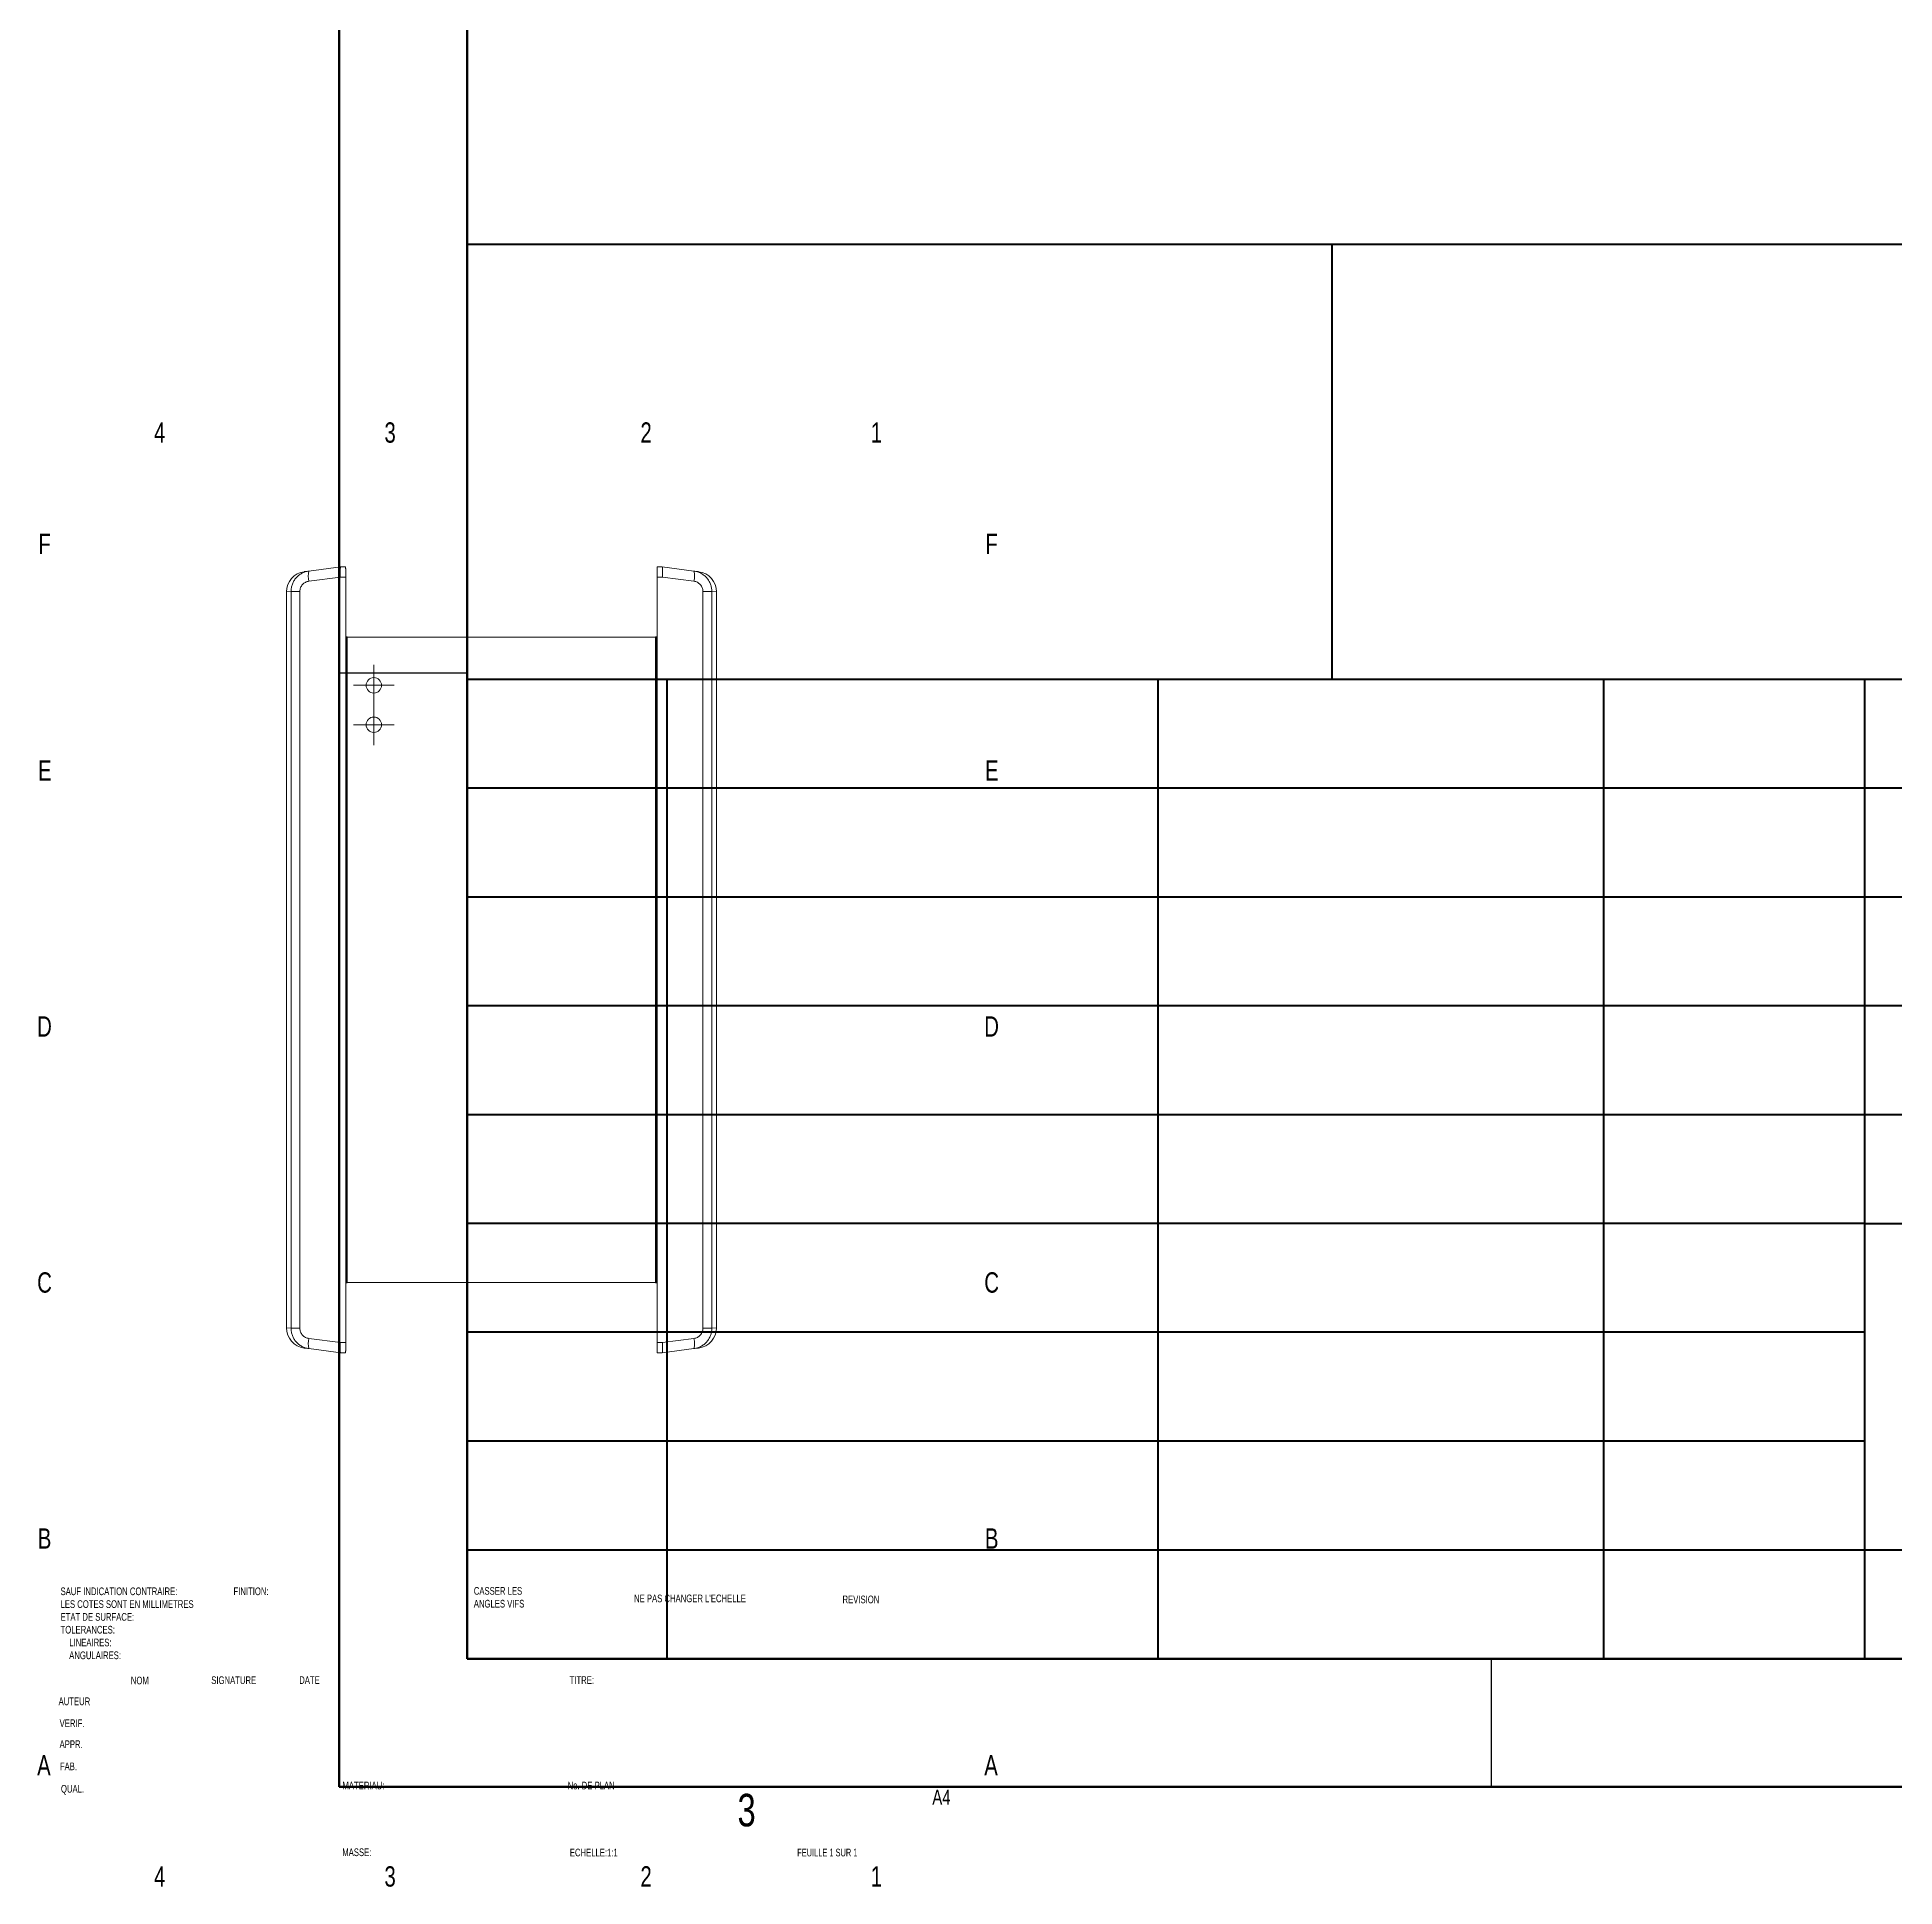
# Model space of a CAD drawing. Header units: millimetres. Extents: x 16 to 1025, y 5 to 1460.
# Drawn here: x 16 to 378.9, y 5.4 to 366.7 of the extents above; entities that cross this region are included whole.
import ezdxf

# ---------------------------------------------------------------- set-up
doc = ezdxf.new("R2010")
doc.units = ezdxf.units.MM
doc.styles.add('SLDTEXTSTYLE0', font='TXT', dxfattribs={"width": 0.75})
doc.styles.add('SLDTEXTSTYLE1', font='TXT', dxfattribs={"width": 0.7})

# ---------------------------------------------------------------- blocks, each defined once
blk = doc.blocks.new('SW_NOTE_0')
at = {"color": 0, "linetype": 'Continuous', "lineweight": 0, "char_height": 1.5, "attachment_point": 1, "style": 'SLDTEXTSTYLE0'}
for s, insert in [('SAUF INDICATION CONTRAIRE:', (0, 1.93)), ('LES COTES SONT EN MILLIMETRES', (0, -0.57)), ('ETAT DE SURFACE:', (0, -3.07)), ('TOLERANCES:', (0, -5.57)), ('ANGULAIRES:', (1.69, -10.57)), ('LINEAIRES:', (1.69, -8.07))]:
    blk.add_mtext(s, dxfattribs=dict(at, insert=insert))
blk = doc.blocks.new('SW_NOTE_1')
at = {"color": 0, "linetype": 'Continuous', "lineweight": 0, "char_height": 1.5, "attachment_point": 1, "style": 'SLDTEXTSTYLE0'}
for s, insert in [('CASSER LES', (0, 1.93)), ('ANGLES VIFS', (0, -0.57))]:
    blk.add_mtext(s, dxfattribs=dict(at, insert=insert))
blk = doc.blocks.new('SW_CENTERMARKSYMBOL_0')
at = {"color": 0, "linetype": 'Continuous', "lineweight": 0}
for p, q in [((0, 2.5), (0, 4)), ((-2.5, 0), (-4, 0)), ((0, 0), (-2.5, 0)), ((0, 0), (0, 2.5)), ((0, 0), (0, -2.5)), ((0, 0), (2.5, 0)), ((2.5, 0), (4, 0)), ((0, -2.5), (0, -4))]:
    blk.add_line(p, q, dxfattribs=at)
blk = doc.blocks.new('SW_CENTERMARKSYMBOL_1')
at = {"color": 0, "linetype": 'Continuous', "lineweight": 0}
for p, q in [((0, 2.5), (0, 4)), ((-2.5, 0), (-4, 0)), ((0, 0), (-2.5, 0)), ((0, 0), (0, 2.5)), ((0, 0), (0, -2.5)), ((0, 0), (2.5, 0)), ((2.5, 0), (4, 0)), ((0, -2.5), (0, -4))]:
    blk.add_line(p, q, dxfattribs=at)

msp = doc.modelspace()

# ---------------------------------------------------------------- linework, layer by layer
at = {"color": 7, "linetype": 'Continuous', "lineweight": 60}
for p, q in [((75, 25), (75, 1460)), ((100, 50), (100, 1435)), ((1000, 50), (100, 50)), ((1025, 25), (75, 25))]:
    msp.add_line(p, q, dxfattribs=at)
at = {"color": 7, "linetype": 'Continuous', "lineweight": 40}
for p, q in [((100, 326.25), (1000, 326.25)), ((100, 326.25), (100, 50)), ((269, 241.25), (269, 326.25)), ((1000, 241.25), (100, 241.25)), ((139, 241.25), (139, 50)), ((234.95, 241.25), (234.95, 50)), ((321.99, 241.25), (321.99, 50)), ((373, 50), (373, 241.25)), ((594, 220), (100, 220)), ((594, 198.75), (100, 198.75)), ((594, 177.5), (100, 177.5)), ((594, 156.25), (100, 156.25)), ((373, 135), (100, 135)), ((373, 135), (1000, 135)), ((373, 113.75), (100, 113.75)), ((373, 92.5), (100, 92.5)), ((100, 71.25), (1000, 71.25))]:
    msp.add_line(p, q, dxfattribs=at)
at = {"color": 7, "linetype": 'Continuous', "lineweight": 15}
for p, q in [((68.18, 262.31), (69.1, 262.43)), ((69.1, 262.43), (75.32, 263.25)), ((75.32, 263.25), (76.25, 263.25)), ((76.3, 249.58), (76.3, 261.44)), ((137.1, 261.44), (137.1, 249.58)), ((137.16, 263.25), (138.09, 263.25)), ((138.09, 263.25), (144.31, 262.43)), ((144.31, 262.43), (145.22, 262.31)), ((65.61, 258.46), (64.7, 258.34)), ((64.7, 258.34), (64.7, 114.65)), ((67.35, 258.46), (65.61, 258.46)), ((65.61, 114.53), (65.61, 258.46)), ((67.35, 258.46), (67.35, 114.53)), ((75.24, 261.25), (69.11, 260.44)), ((76.3, 261.25), (75.24, 261.25)), ((76.3, 111.75), (76.3, 261.25)), ((138.17, 261.25), (137.1, 261.25)), ((137.1, 261.25), (137.1, 111.75)), ((144.3, 260.44), (138.17, 261.25)), ((146.06, 114.53), (146.06, 258.46)), ((146.06, 258.46), (147.8, 258.46)), ((147.8, 258.46), (147.8, 114.53)), ((148.7, 258.34), (147.8, 258.46)), ((148.7, 114.65), (148.7, 258.34)), ((76.3, 249.58), (76.31, 249.57)), ((76.31, 249.57), (76.31, 123.42)), ((76.35, 249.57), (76.31, 249.57)), ((76.35, 123.42), (76.35, 249.57)), ((76.54, 249.55), (76.54, 123.44)), ((76.54, 249.55), (76.6, 249.5)), ((76.6, 249.5), (76.6, 123.5)), ((136.8, 249.5), (76.6, 249.5)), ((136.8, 249.5), (136.86, 249.55)), ((136.8, 123.5), (136.8, 249.5)), ((136.86, 123.44), (136.86, 249.55)), ((137.06, 249.57), (137.06, 123.42)), ((137.1, 249.57), (137.06, 249.57)), ((137.1, 249.57), (137.1, 249.58)), ((137.1, 123.42), (137.1, 249.57)), ((76.31, 123.42), (76.3, 123.41)), ((76.3, 111.55), (76.3, 123.41)), ((76.31, 123.42), (76.35, 123.42)), ((76.6, 123.5), (76.54, 123.44)), ((76.6, 123.5), (136.8, 123.5)), ((136.86, 123.44), (136.8, 123.5)), ((137.06, 123.42), (137.1, 123.42)), ((137.1, 123.41), (137.1, 123.42)), ((137.1, 123.41), (137.1, 111.55)), ((64.7, 114.65), (65.61, 114.53)), ((67.35, 114.53), (65.61, 114.53)), ((69.11, 112.55), (75.24, 111.75)), ((138.17, 111.75), (144.3, 112.55)), ((146.06, 114.53), (147.8, 114.53)), ((147.8, 114.53), (148.7, 114.65)), ((69.1, 110.56), (68.18, 110.68)), ((75.32, 109.75), (69.1, 110.56)), ((75.24, 111.75), (76.3, 111.75)), ((76.25, 109.75), (75.32, 109.75)), ((137.1, 111.75), (138.17, 111.75)), ((138.09, 109.75), (137.16, 109.75)), ((144.31, 110.56), (138.09, 109.75)), ((145.22, 110.68), (144.31, 110.56))]:
    msp.add_line(p, q, dxfattribs=at)
at = {"color": 7, "linetype": 'Continuous', "lineweight": 30}
for p, q in [((100, 242.5), (75, 242.5)), ((300, 50), (300, 25))]:
    msp.add_line(p, q, dxfattribs=at)
at = {"color": 7, "linetype": 'Continuous', "lineweight": 15}
for centre in [(81.78, 240.11), (81.78, 232.42)]:
    msp.add_circle(centre, 1.5, dxfattribs=at)
for centre, start, end in [((73.13, 261.46), 166.4807, 194.1203), ((140.28, 261.46), 345.8797, 13.5193), ((73.13, 111.53), 165.8797, 193.5193), ((140.28, 111.53), 346.4807, 14.1203)]:
    msp.add_arc(centre, 4.15, start, end, dxfattribs=at)
for centre, major_axis, ratio, start_param, end_param in [((68.71, 258.34), (-3.97, -0.52), 0.999651, 4.712389, 6.152331), ((144.7, 258.34), (3.97, -0.52), 0.999651, 0.130855, 1.570796), ((76.35, 249.55), (0.2, 0), 0.087489, 0.087266, 1.570796), ((137.06, 249.55), (0.2, 0), 0.087489, 1.570796, 3.054326), ((76.35, 123.44), (0.2, 0), 0.087489, 4.712389, 6.195919), ((137.06, 123.44), (0.2, 0), 0.087489, 3.228859, 4.712389), ((68.71, 114.65), (-3.97, 0.52), 0.999651, 0.130855, 1.570796), ((144.7, 114.65), (3.97, 0.52), 0.999651, 4.712389, 6.152331)]:
    msp.add_ellipse(centre, major_axis=major_axis, ratio=ratio, start_param=start_param, end_param=end_param, dxfattribs=at)
for points, knots in [([(65.61, 258.46), (65.61, 258.7), (65.63, 258.94), (65.72, 259.42), (65.78, 259.65), (65.95, 260.1), (66.06, 260.32), (66.31, 260.73), (66.45, 260.92), (66.77, 261.28), (66.94, 261.45), (67.32, 261.74), (67.52, 261.87), (67.94, 262.1), (68.17, 262.2), (68.62, 262.34), (68.86, 262.39), (69.1, 262.43)], [0, 0, 0, 0, 0.125, 0.125, 0.25, 0.25, 0.375, 0.375, 0.5, 0.5, 0.625, 0.625, 0.75, 0.75, 0.875, 0.875, 1, 1, 1, 1]), ([(75.32, 263.25), (75.3, 263.24), (75.29, 263.23), (75.27, 263.18), (75.26, 263.14), (75.24, 263.03), (75.23, 262.97), (75.22, 262.83), (75.21, 262.74), (75.21, 262.56), (75.2, 262.46), (75.2, 262.24), (75.2, 262.12), (75.21, 261.89), (75.21, 261.76), (75.22, 261.51), (75.23, 261.37), (75.24, 261.25)], [0, 0, 0, 0, 0.125, 0.125, 0.25, 0.25, 0.375, 0.375, 0.5, 0.5, 0.625, 0.625, 0.75, 0.75, 0.875, 0.875, 1, 1, 1, 1]), ([(76.25, 263.25), (76.26, 263.25), (76.26, 263.2), (76.27, 263.07), (76.28, 263.01), (76.28, 262.89), (76.29, 262.81), (76.29, 262.65), (76.29, 262.56), (76.3, 262.36), (76.3, 262.26), (76.3, 261.93), (76.3, 261.69), (76.3, 261.44)], [0, 0, 0, 0, 0.25, 0.25, 0.375, 0.375, 0.5, 0.5, 0.625, 0.625, 0.75, 0.75, 1, 1, 1, 1]), ([(137.1, 261.44), (137.1, 261.69), (137.11, 261.92), (137.11, 262.25), (137.11, 262.36), (137.12, 262.55), (137.12, 262.65), (137.12, 262.81), (137.13, 262.88), (137.13, 263.01), (137.13, 263.07), (137.14, 263.2), (137.15, 263.25), (137.16, 263.25)], [0, 0, 0, 0, 0.25, 0.25, 0.375, 0.375, 0.5, 0.5, 0.625, 0.625, 0.75, 0.75, 1, 1, 1, 1]), ([(138.09, 263.25), (138.1, 263.24), (138.12, 263.23), (138.14, 263.18), (138.15, 263.14), (138.17, 263.03), (138.18, 262.97), (138.19, 262.83), (138.19, 262.74), (138.2, 262.56), (138.2, 262.46), (138.2, 262.24), (138.2, 262.12), (138.2, 261.89), (138.19, 261.76), (138.18, 261.51), (138.18, 261.37), (138.17, 261.25)], [0, 0, 0, 0, 0.125, 0.125, 0.25, 0.25, 0.375, 0.375, 0.5, 0.5, 0.625, 0.625, 0.75, 0.75, 0.875, 0.875, 1, 1, 1, 1]), ([(144.31, 262.43), (144.55, 262.39), (144.79, 262.34), (145.25, 262.19), (145.47, 262.1), (145.89, 261.87), (146.09, 261.74), (146.47, 261.44), (146.64, 261.28), (146.96, 260.92), (147.1, 260.72), (147.35, 260.31), (147.45, 260.1), (147.62, 259.64), (147.69, 259.41), (147.77, 258.94), (147.8, 258.7), (147.8, 258.46)], [0, 0, 0, 0, 0.125, 0.125, 0.25, 0.25, 0.375, 0.375, 0.5, 0.5, 0.625, 0.625, 0.75, 0.75, 0.875, 0.875, 1, 1, 1, 1]), ([(69.11, 260.44), (68.87, 260.41), (68.64, 260.34), (68.21, 260.11), (68.02, 259.97), (67.78, 259.69), (67.7, 259.6), (67.58, 259.39), (67.52, 259.28), (67.39, 258.94), (67.35, 258.7), (67.35, 258.46)], [0, 0, 0, 0, 0.25, 0.25, 0.5, 0.5, 0.625, 0.625, 0.75, 0.75, 1, 1, 1, 1]), ([(146.06, 258.46), (146.06, 258.7), (146.01, 258.94), (145.88, 259.28), (145.83, 259.39), (145.71, 259.6), (145.63, 259.69), (145.47, 259.87), (145.38, 259.96), (145.19, 260.1), (145.09, 260.17), (144.77, 260.34), (144.54, 260.41), (144.3, 260.44)], [0, 0, 0, 0, 0.25, 0.25, 0.375, 0.375, 0.5, 0.5, 0.625, 0.625, 0.75, 0.75, 1, 1, 1, 1]), ([(69.1, 110.56), (68.86, 110.6), (68.62, 110.65), (68.16, 110.8), (67.94, 110.89), (67.52, 111.12), (67.31, 111.25), (66.94, 111.55), (66.77, 111.71), (66.45, 112.07), (66.31, 112.27), (66.06, 112.68), (65.95, 112.89), (65.78, 113.35), (65.72, 113.58), (65.63, 114.05), (65.61, 114.29), (65.61, 114.53)], [0, 0, 0, 0, 0.125, 0.125, 0.25, 0.25, 0.375, 0.375, 0.5, 0.5, 0.625, 0.625, 0.75, 0.75, 0.875, 0.875, 1, 1, 1, 1]), ([(67.35, 114.53), (67.35, 114.29), (67.39, 114.05), (67.52, 113.71), (67.58, 113.6), (67.7, 113.39), (67.78, 113.3), (67.94, 113.12), (68.02, 113.03), (68.21, 112.89), (68.32, 112.82), (68.63, 112.65), (68.87, 112.58), (69.11, 112.55)], [0, 0, 0, 0, 0.25, 0.25, 0.375, 0.375, 0.5, 0.5, 0.625, 0.625, 0.75, 0.75, 1, 1, 1, 1]), ([(144.3, 112.55), (144.54, 112.58), (144.77, 112.65), (145.2, 112.88), (145.39, 113.03), (145.63, 113.3), (145.7, 113.39), (145.83, 113.6), (145.88, 113.71), (146.01, 114.05), (146.06, 114.29), (146.06, 114.53)], [0, 0, 0, 0, 0.25, 0.25, 0.5, 0.5, 0.625, 0.625, 0.75, 0.75, 1, 1, 1, 1]), ([(147.8, 114.53), (147.8, 114.29), (147.77, 114.05), (147.69, 113.57), (147.62, 113.34), (147.45, 112.89), (147.35, 112.68), (147.1, 112.27), (146.96, 112.07), (146.64, 111.71), (146.46, 111.54), (146.09, 111.25), (145.89, 111.12), (145.46, 110.89), (145.24, 110.79), (144.79, 110.65), (144.55, 110.6), (144.31, 110.56)], [0, 0, 0, 0, 0.125, 0.125, 0.25, 0.25, 0.375, 0.375, 0.5, 0.5, 0.625, 0.625, 0.75, 0.75, 0.875, 0.875, 1, 1, 1, 1]), ([(75.32, 109.75), (75.3, 109.75), (75.29, 109.76), (75.27, 109.82), (75.26, 109.85), (75.24, 109.96), (75.23, 110.02), (75.22, 110.16), (75.21, 110.25), (75.21, 110.43), (75.2, 110.53), (75.2, 110.75), (75.2, 110.87), (75.21, 111.1), (75.21, 111.23), (75.22, 111.49), (75.23, 111.62), (75.24, 111.75)], [0, 0, 0, 0, 0.125, 0.125, 0.25, 0.25, 0.375, 0.375, 0.5, 0.5, 0.625, 0.625, 0.75, 0.75, 0.875, 0.875, 1, 1, 1, 1]), ([(76.3, 111.55), (76.3, 111.3), (76.3, 111.07), (76.3, 110.74), (76.3, 110.63), (76.29, 110.44), (76.29, 110.34), (76.29, 110.18), (76.28, 110.11), (76.28, 109.98), (76.27, 109.92), (76.26, 109.79), (76.26, 109.75), (76.25, 109.75)], [0, 0, 0, 0, 0.25, 0.25, 0.375, 0.375, 0.5, 0.5, 0.625, 0.625, 0.75, 0.75, 1, 1, 1, 1]), ([(137.16, 109.75), (137.15, 109.75), (137.14, 109.79), (137.13, 109.92), (137.13, 109.98), (137.13, 110.1), (137.12, 110.18), (137.12, 110.34), (137.12, 110.43), (137.11, 110.63), (137.11, 110.74), (137.11, 111.06), (137.1, 111.3), (137.1, 111.55)], [0, 0, 0, 0, 0.25, 0.25, 0.375, 0.375, 0.5, 0.5, 0.625, 0.625, 0.75, 0.75, 1, 1, 1, 1]), ([(138.09, 109.75), (138.1, 109.75), (138.12, 109.76), (138.14, 109.82), (138.15, 109.85), (138.17, 109.96), (138.18, 110.02), (138.19, 110.16), (138.19, 110.25), (138.2, 110.43), (138.2, 110.53), (138.2, 110.75), (138.2, 110.87), (138.2, 111.1), (138.19, 111.23), (138.18, 111.49), (138.18, 111.62), (138.17, 111.75)], [0, 0, 0, 0, 0.125, 0.125, 0.25, 0.25, 0.375, 0.375, 0.5, 0.5, 0.625, 0.625, 0.75, 0.75, 0.875, 0.875, 1, 1, 1, 1])]:
    msp.add_open_spline(points, degree=3, knots=knots, dxfattribs=at)
for points in [[(75.32, 263.25), (75.32, 263.25), (75.32, 263.25), (75.32, 263.25)], [(76.3, 261.44), (76.3, 261.37), (76.3, 261.31), (76.3, 261.25)], [(137.1, 261.25), (137.1, 261.31), (137.1, 261.37), (137.1, 261.44)], [(138.09, 263.25), (138.09, 263.25), (138.09, 263.25), (138.09, 263.25)], [(75.32, 109.75), (75.32, 109.75), (75.32, 109.75), (75.32, 109.75)], [(76.3, 111.75), (76.3, 111.68), (76.3, 111.62), (76.3, 111.55)], [(137.1, 111.55), (137.1, 111.62), (137.1, 111.68), (137.1, 111.75)], [(138.09, 109.75), (138.09, 109.75), (138.09, 109.75), (138.09, 109.75)]]:
    msp.add_open_spline(points, degree=3, dxfattribs=at)

# ---------------------------------------------------------------- block references
at = {"color": 7, "linetype": 'Continuous', "lineweight": 0}
for name, p in [('SW_CENTERMARKSYMBOL_0', (81.78, 240.11)), ('SW_CENTERMARKSYMBOL_1', (81.78, 232.42)), ('SW_NOTE_0', (20.59, 61.99)), ('SW_NOTE_1', (101.31, 62.07))]:
    msp.add_blockref(name, p, dxfattribs=at)

# ---------------------------------------------------------------- texts
for s, insert, char_height, attachment_point, style in [('4', (39.96, 291.47), 3.97, 2, 'SLDTEXTSTYLE0'), ('3', (84.96, 291.47), 3.97, 2, 'SLDTEXTSTYLE0'), ('2', (134.96, 291.47), 3.97, 2, 'SLDTEXTSTYLE0'), ('1', (179.96, 291.47), 3.97, 2, 'SLDTEXTSTYLE0'), ('F', (17.46, 269.72), 3.97, 2, 'SLDTEXTSTYLE0'), ('F', (202.46, 269.72), 3.97, 2, 'SLDTEXTSTYLE0'), ('E', (17.51, 225.47), 3.97, 2, 'SLDTEXTSTYLE0'), ('E', (202.51, 225.47), 3.97, 2, 'SLDTEXTSTYLE0'), ('D', (17.45, 175.47), 3.97, 2, 'SLDTEXTSTYLE0'), ('D', (202.45, 175.47), 3.97, 2, 'SLDTEXTSTYLE0'), ('C', (17.46, 125.47), 3.97, 2, 'SLDTEXTSTYLE0'), ('C', (202.46, 125.47), 3.97, 2, 'SLDTEXTSTYLE0'), ('B', (17.47, 75.47), 3.97, 2, 'SLDTEXTSTYLE0'), ('B', (202.47, 75.47), 3.97, 2, 'SLDTEXTSTYLE0'), ('FINITION:', (54.37, 63.92), 1.5, 1, 'SLDTEXTSTYLE0'), ("NE PAS CHANGER L'ECHELLE", (132.61, 62.53), 1.5, 1, 'SLDTEXTSTYLE0'), ('REVISION', (173.33, 62.33), 1.5, 1, 'SLDTEXTSTYLE0'), ('NOM', (34.32, 46.5), 1.5, 1, 'SLDTEXTSTYLE0'), ('SIGNATURE', (50.03, 46.56), 1.5, 1, 'SLDTEXTSTYLE0'), ('DATE', (67.21, 46.58), 1.5, 1, 'SLDTEXTSTYLE0'), ('TITRE:', (120.03, 46.58), 1.5, 1, 'SLDTEXTSTYLE0'), ('AUTEUR', (20.21, 42.43), 1.5, 1, 'SLDTEXTSTYLE0'), ('VERIF.', (20.41, 38.15), 1.5, 1, 'SLDTEXTSTYLE0'), ('APPR.', (20.4, 34.06), 1.5, 1, 'SLDTEXTSTYLE0'), ('A', (17.34, 31.17), 3.97, 2, 'SLDTEXTSTYLE0'), ('FAB.', (20.46, 29.73), 1.5, 1, 'SLDTEXTSTYLE0'), ('A', (202.34, 31.17), 3.97, 2, 'SLDTEXTSTYLE0'), ('MATERIAU:', (75.65, 25.99), 1.5, 1, 'SLDTEXTSTYLE0'), ('No. DE PLAN', (119.63, 25.99), 1.5, 1, 'SLDTEXTSTYLE0'), ('QUAL.', (20.67, 25.35), 1.5, 1, 'SLDTEXTSTYLE0'), ('3', (154.6, 23.61), 6.35, 2, 'SLDTEXTSTYLE0'), ('A4', (190.87, 24.41), 2.91, 1, 'SLDTEXTSTYLE0'), ('MASSE:', (75.62, 12.95), 1.499, 1, 'SLDTEXTSTYLE0'), ('ECHELLE:1:1', (120.07, 12.9), 1.5, 1, 'SLDTEXTSTYLE0'), ('FEUILLE 1 SUR 1', (164.48, 12.9), 1.5, 1, 'SLDTEXTSTYLE1'), ('4', (39.96, 9.47), 3.97, 2, 'SLDTEXTSTYLE0'), ('3', (84.96, 9.47), 3.97, 2, 'SLDTEXTSTYLE0'), ('2', (134.96, 9.47), 3.97, 2, 'SLDTEXTSTYLE0'), ('1', (179.96, 9.47), 3.97, 2, 'SLDTEXTSTYLE0')]:
    msp.add_mtext(s, dxfattribs=dict(at, insert=insert, char_height=char_height, attachment_point=attachment_point, style=style))

doc.saveas('drawing.dxf')
